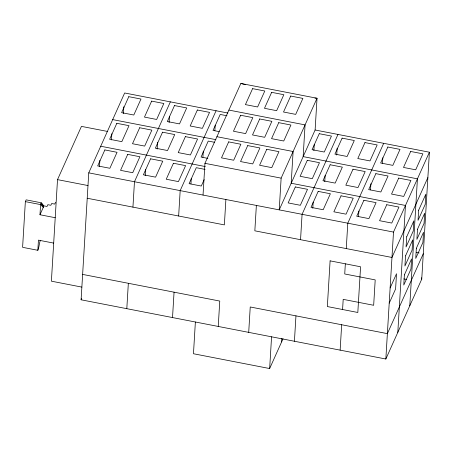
<?xml version="1.0" encoding="UTF-8"?>
<svg xmlns="http://www.w3.org/2000/svg" width="452" height="452" viewBox="0 0 452 452"><rect width="100%" height="100%" fill="white"/><g stroke="black" fill="none" stroke-linecap="round" stroke-linejoin="round"><path stroke-width="0.68" d="M40.652 203.315L42.036 203.581L41.239 205.361L41.392 202.818L26.154 199.857L25.357 201.632L22.6 247.329L37.838 250.295C39.222 247.165 39.109 243.668 40.273 240.481M37.838 250.295L38.448 240.136L53.686 243.097M55.217 217.711L39.979 214.751L40.595 204.592L41.392 202.818M42.036 203.581L41.883 206.123L42.68 204.349L42.528 206.886L43.324 205.112L41.94 204.841M43.172 207.649L43.324 205.112M107.768 131.492L81.445 126.379L57.517 179.63L51.392 281.178L81.863 287.105M203.038 195.066L204.948 163.33L240.848 83.456L317.033 98.259L281.138 178.139L279.223 209.869L315.117 129.995L429.4 152.205L421.744 279.144L385.844 359.018L81.1 299.795L88.756 172.856L124.656 92.982L227.853 113.034M99.496 166.545L99.875 160.313M111.463 139.917L111.836 133.685M123.413 113.565L123.825 106.706M126.809 308.682L128.34 283.291M132.939 207.129L134.47 181.744L170.364 101.864M145.194 175.698L145.567 169.523M157.16 149.075L157.573 142.21M169.121 122.447L169.494 116.271M172.523 317.564L174.054 292.173M178.647 216.011L180.178 190.625L216.079 110.746M190.947 183.896L191.275 178.41M202.914 157.273L203.281 151.098M195.377 322.005L193.467 353.741L269.652 368.544L283.042 338.751M214.875 130.645L215.208 125.159M218.237 326.446L219.768 301.06L82.631 274.409M225.893 199.507L224.361 224.893L87.225 198.247M248.707 332.367L250.238 306.981L387.375 333.632L423.275 253.753M256.369 205.428L254.838 230.819L391.969 257.465L427.869 177.591M269.652 368.544L271.567 336.808M281.619 341.921L281.828 338.469M294.421 341.254L295.953 315.863M300.546 239.701L302.077 214.316L337.977 134.436M313.88 150.578L314.253 144.403M315.117 129.995L317.033 98.259L314.931 98.09M312.801 208.27L313.174 202.095M324.768 181.647L325.141 175.472M336.734 155.019L337.147 148.16M340.136 350.136L341.667 324.745M342.582 309.513L343.198 299.36L373.668 305.281L375.2 279.895L344.729 273.974L345.339 263.815M346.26 248.583L347.791 223.198L383.686 143.318M358.555 216.468L358.888 210.982M370.521 189.846L370.894 183.67M382.488 163.217L382.821 157.731M385.844 359.018L393.5 232.079L429.4 152.205M397.811 332.395L405.467 205.457L291.19 183.246L293.105 151.51L216.915 136.707M409.778 305.767L417.433 178.828L303.156 156.618L305.066 124.888L228.881 110.079M39.979 214.751L43.968 205.875L47.019 206.468L47.816 204.694L50.861 205.281L51.658 203.507L54.709 204.101L55.506 202.326M81.1 299.795L81.631 298.614M204.163 179.653L201.293 186.043L189.105 183.67L196.281 167.698L205.084 169.41M390.132 287.935L396.517 273.731L395.596 288.964L389.212 303.168M226.989 115.763L220.214 114.446L213.033 130.425L219.13 131.605M112.689 119.605L215.886 139.662M214.344 142.256L208.248 141.075L201.067 157.047L207.841 158.364M204.948 163.33L281.138 178.139M100.723 146.233L205.304 166.556M88.756 172.856L393.5 232.079M57.517 179.63L87.993 185.552M416.348 252.408L419.117 252.945M25.357 201.632L40.595 204.592M403.811 278.924L406.534 279.455M240.848 83.456L245.594 84.688M421.53 277.748L421.744 279.144M330.101 260.855L327.344 306.552L357.82 312.479L360.577 266.776L330.101 260.855M404.387 274.901L403.777 285.054L410.953 269.081L411.569 258.923L404.387 274.901M405.534 255.86L404.924 266.013L412.105 250.041L412.716 239.882L405.534 255.86M406.687 236.82L406.071 246.973L413.252 231L413.862 220.842L406.687 236.82M416.354 248.272L415.738 258.431L422.919 242.453L423.535 232.3L416.354 248.272M417.501 229.232L416.891 239.39L424.066 223.412L424.682 213.259L417.501 229.232M418.648 210.191L418.038 220.35L425.219 204.372L425.829 194.219L418.648 210.191M104.858 149.928L97.677 165.907L109.87 168.274L117.051 152.301L104.858 149.928M116.825 123.306L109.644 139.278L121.837 141.651L129.012 125.673L116.825 123.306M128.792 96.683L121.611 112.655L133.803 115.023L140.979 99.05L128.792 96.683M127.713 154.375L120.537 170.347L132.724 172.715L139.905 156.742L127.713 154.375M139.679 127.746L132.498 143.725L144.691 146.092L151.872 130.114L139.679 127.746M151.646 101.124L144.465 117.096L156.658 119.464L163.839 103.491L151.646 101.124M150.572 158.816L143.391 174.788L155.578 177.156L162.76 161.183L150.572 158.816M162.534 132.187L155.358 148.166L167.545 150.533L174.726 134.56L162.534 132.187M174.5 105.565L167.325 121.537L179.512 123.91L186.693 107.932L174.5 105.565M173.427 163.257L166.246 179.229L178.438 181.602L185.614 165.624L173.427 163.257M185.393 136.628L178.212 152.607L190.405 154.974L197.58 139.001L185.393 136.628M197.36 110.005L190.179 125.978L202.366 128.351L209.547 112.373L197.36 110.005M228.672 141.883L221.491 157.861L233.684 160.228L240.859 144.256L228.672 141.883M240.639 115.26L233.458 131.233L245.645 133.606L252.826 117.627L240.639 115.26M252.6 88.637L245.425 104.61L257.612 106.977L264.793 91.005L252.6 88.637M247.719 145.589L240.537 161.562L252.73 163.929L259.906 147.957L247.719 145.589M259.685 118.961L252.504 134.939L264.691 137.306L271.872 121.328L259.685 118.961M271.652 92.338L264.471 108.31L276.658 110.678L283.839 94.705L271.652 92.338M266.765 149.29L259.584 165.262L271.776 167.63L278.952 151.657L266.765 149.29M278.731 122.661L271.55 138.64L283.743 141.007L290.918 125.029L278.731 122.661M290.698 96.039L283.517 112.011L295.704 114.379L302.885 98.406L290.698 96.039M295.325 186.947L288.144 202.92L300.337 205.287L307.513 189.315L295.325 186.947M307.292 160.319L300.111 176.297L312.304 178.664L319.479 162.686L307.292 160.319M319.259 133.696L312.078 149.668L324.265 152.036L331.446 136.063L319.259 133.696M318.18 191.388L310.999 207.361L323.191 209.728L330.372 193.755L318.18 191.388M330.146 164.76L322.965 180.738L335.158 183.105L342.339 167.133L330.146 164.76M342.113 138.137L334.932 154.109L347.125 156.482L354.3 140.504L342.113 138.137M341.034 195.829L333.858 211.802L346.046 214.175L353.227 198.196L341.034 195.829M353.001 169.201L345.825 185.179L358.012 187.546L365.193 171.574L353.001 169.201M364.967 142.578L357.786 158.55L369.979 160.923L377.16 144.945L364.967 142.578M363.894 200.27L356.713 216.242L368.905 218.615L376.081 202.637L363.894 200.27M375.861 173.647L368.679 189.62L380.866 191.987L388.048 176.014L375.861 173.647M387.827 147.019L380.646 162.997L392.833 165.364L400.014 149.386L387.827 147.019M386.748 204.711L379.567 220.689L391.76 223.056L398.941 207.078L386.748 204.711M398.715 178.088L391.534 194.061L403.726 196.428L410.902 180.455L398.715 178.088M410.682 151.46L403.5 167.438L415.693 169.805L422.869 153.833L410.682 151.46"/></g></svg>
